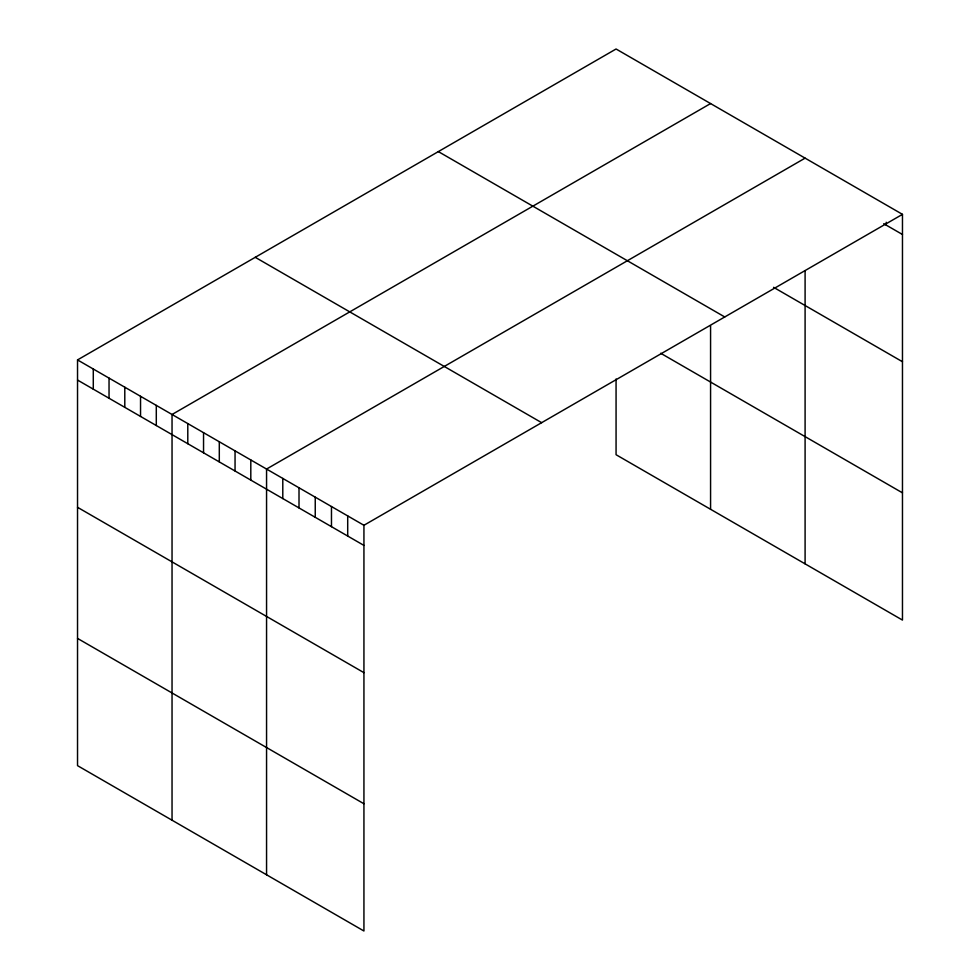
<?xml version="1.0" encoding="UTF-8"?>
<svg xmlns="http://www.w3.org/2000/svg" width="980" height="980" viewBox="0 0 980 980"><rect width="100%" height="100%" fill="white"/><g stroke="black" fill="none" stroke-linecap="round" stroke-linejoin="round"><path stroke-width="1.47" d="M902.47 214.351L363.935 525.28L363.935 931L77.53 765.649L77.53 359.917L616.065 49L902.47 214.351L902.47 620.083L616.065 454.72L616.065 378.99M710.573 103.562L172.039 414.491L172.039 820.211M805.095 158.135L266.56 469.053L266.56 874.785M883.74 223.685L902.47 234.489M773.588 287.324L902.47 361.743M438.354 151.606L724.747 316.957M660.692 353.253L902.47 492.842M255.253 257.311L541.646 422.674M77.53 359.917L363.935 525.28M77.53 380.056L363.935 545.419M77.53 507.309L363.935 672.66M77.53 638.409L363.935 803.759M886.239 222.252L886.239 225.118M805.095 270.676L805.095 563.855M710.573 325.862L710.573 509.294M347.704 515.909L347.704 536.048M331.473 506.538L331.473 526.677M315.241 497.166L315.241 517.305M299.01 487.795L299.01 507.934M282.791 478.424L282.791 498.563M250.807 459.963L250.807 480.102M235.053 450.861L235.053 471M219.3 441.772L219.3 461.911M203.546 432.67L203.546 452.821M187.793 423.58L187.793 443.72M156.298 405.389L156.298 425.528M140.544 396.3L140.544 416.439M124.791 387.198L124.791 407.349M109.037 378.109L109.037 398.248M93.284 369.019L93.284 389.158"/></g></svg>
